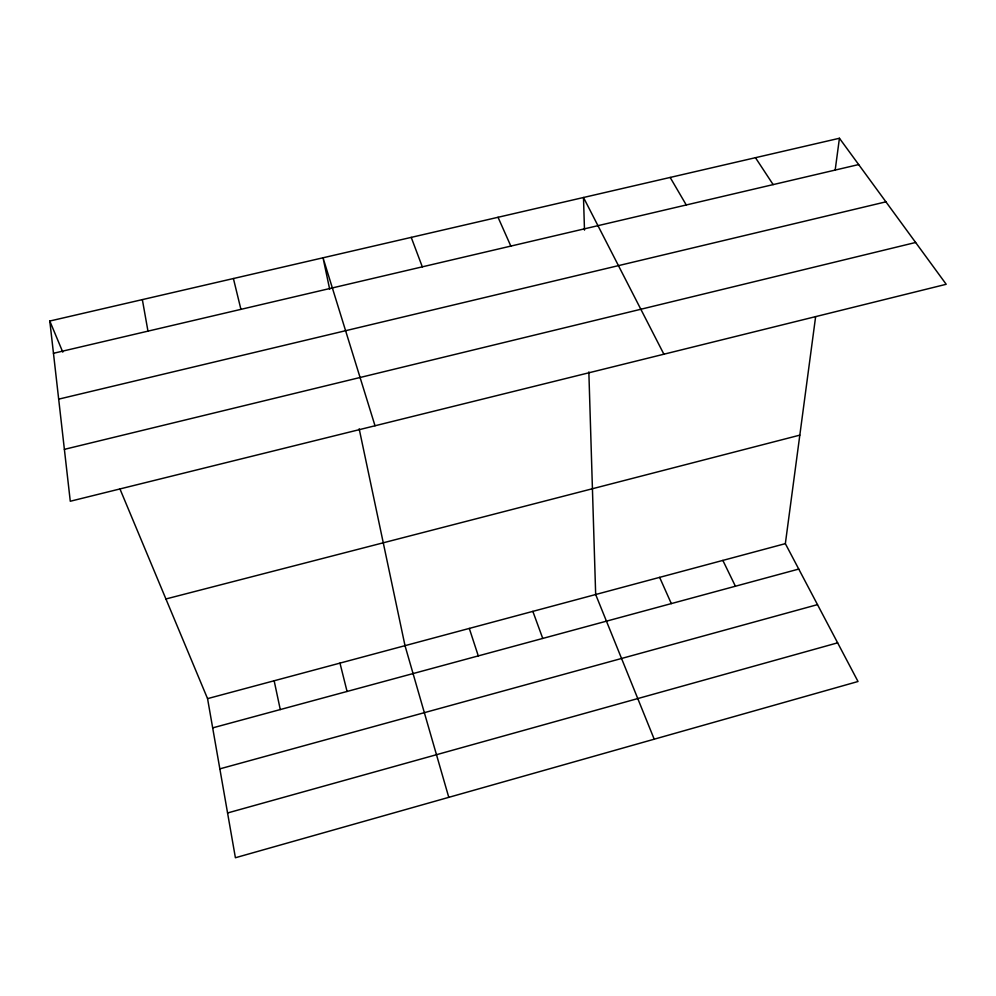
<?xml version="1.0" encoding="UTF-8"?>
<svg xmlns="http://www.w3.org/2000/svg" width="996" height="996" viewBox="0 0 996 996"><rect width="100%" height="100%" fill="white"/><g stroke="black" fill="none" stroke-linecap="round" stroke-linejoin="round"><path stroke-width="1.49" d="M119.931 488.887L207.554 698.632L235.405 857.743L858.017 681.501L785.346 543.642L815.637 316.604M835.158 170.229L839.429 138.257L49.8 321.036L70.28 501.249L946.2 284.283L839.429 138.257M227.561 812.973L837.636 642.831M219.842 768.862L817.492 604.634M212.671 727.877L798.742 569.065M207.554 698.632L785.346 543.642M165.921 598.97L799.813 435.14M64.379 449.358L915.635 242.476M58.677 399.147L885.917 201.839M53.46 353.294L858.664 164.564M755.466 157.692L773.157 184.609M670.159 177.437L686.269 204.977M663.896 354.215L583.494 197.494L584.49 230.126M722.859 560.412L735.409 586.233M659.638 577.369L671.316 603.601M498.037 217.277L510.836 246.099M49.8 321.036L62.798 352.148M654.21 739.194L595.67 594.525L588.848 371.944M411.224 237.372L422.316 266.841M532.848 611.37L542.745 638.436M469.303 628.426L478.292 655.903M375.019 425.765L323.028 257.79L329.676 289.251M448.785 797.348L405.011 645.669L359.17 428.803M339.972 663.112L347.069 691.461M233.413 278.531L240.92 309.358M274.149 680.766L280.274 709.563M142.353 299.622L147.968 331.145"/></g></svg>
